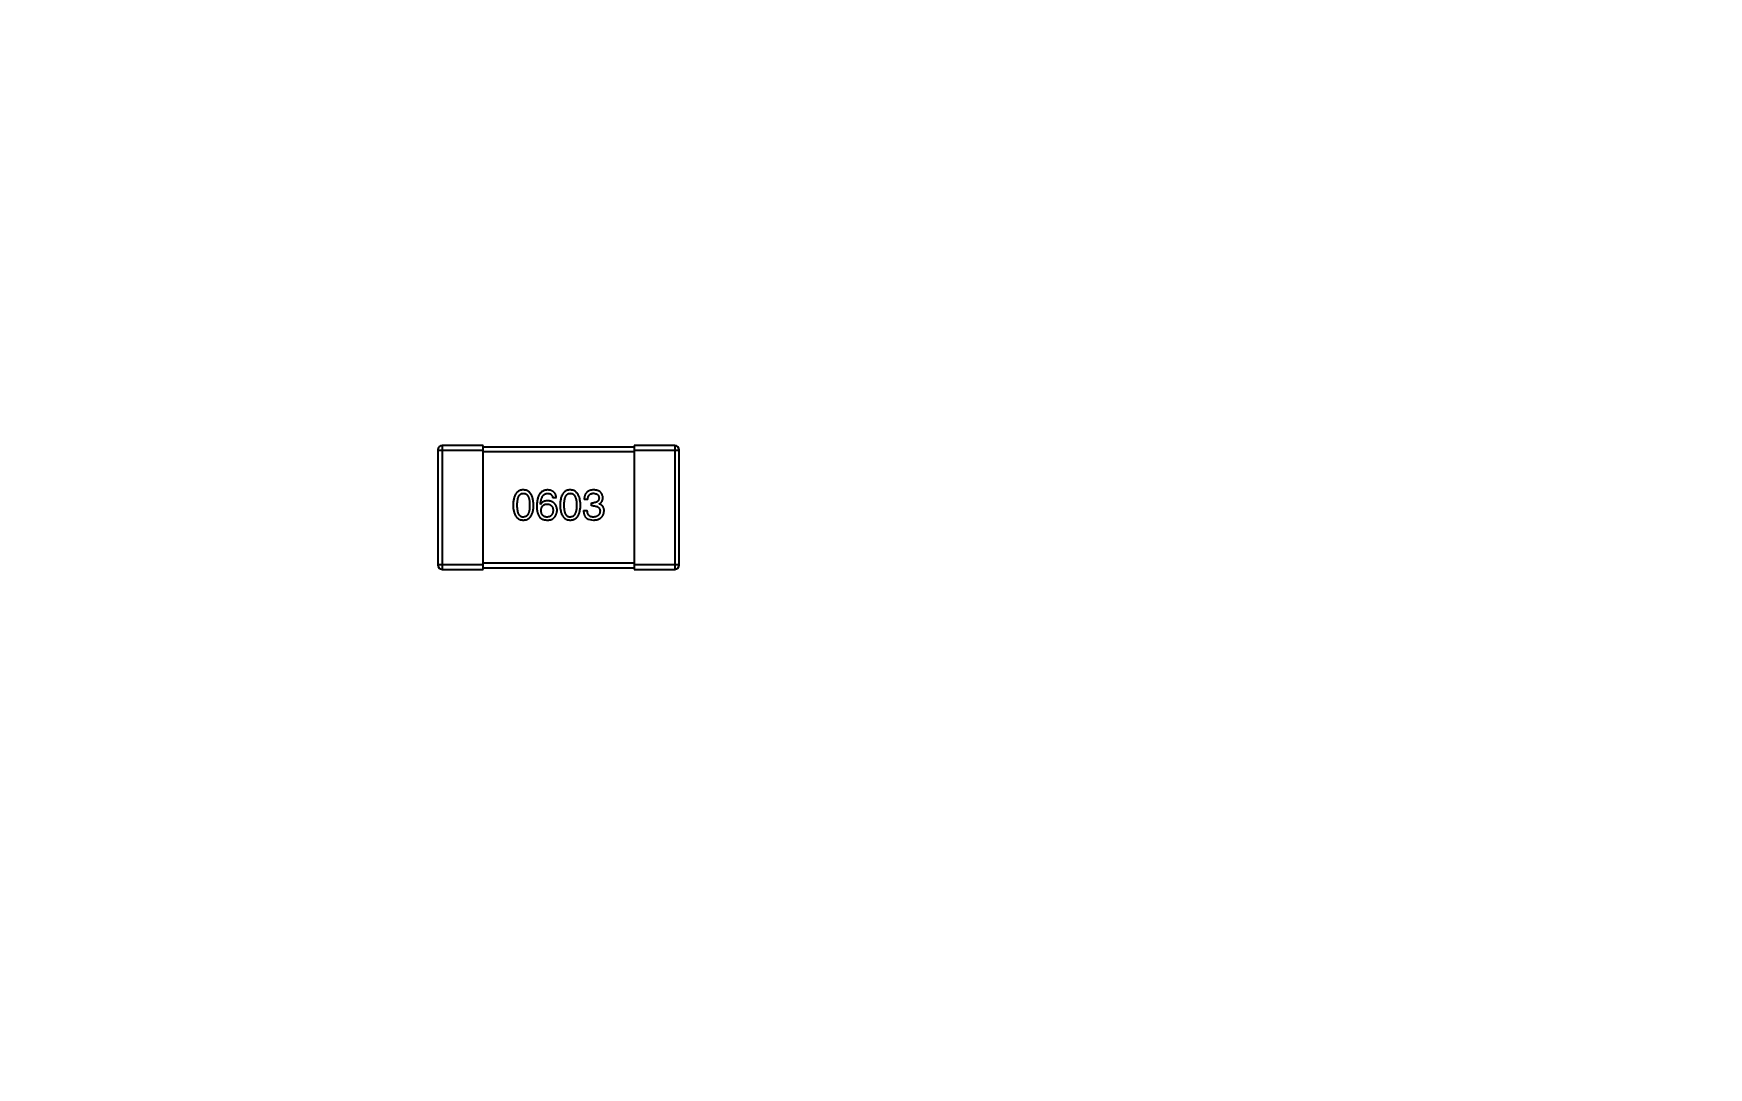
# Model space of a CAD drawing. Header units: inches. Extents: x 246 to 500, y -220 to -17.
# Drawn here: x 465.96 to 477.06, y -109.37 to -102.51 of the extents above; entities that cross this region are included whole.
import ezdxf

# ---------------------------------------------------------------- set-up
doc = ezdxf.new("R2010")
doc.units = ezdxf.units.IN
doc.header["$LTSCALE"] = 1.21
doc.header["$MEASUREMENT"] = 0
doc.header["$PDMODE"] = 3
doc.header["$PDSIZE"] = 0.3125
doc.layers.get('0').update_dxf_attribs({"linetype": 'CONTINUOUS'})
doc.layers.get('Defpoints').update_dxf_attribs({"linetype": 'CONTINUOUS'})
doc.layers.add('DIM', color=3, linetype='CONTINUOUS')
doc.styles.get("Standard").update_dxf_attribs({"font": 'txt', "width": 0.8})
doc.dimstyles.get("Standard").update_dxf_attribs({"dimtxt": 0.15625, "dimasz": 0.1875, "dimexe": 0.125, "dimexo": 0.0625, "dimgap": 0.09, "dimtad": 0, "dimtih": 1, "dimtoh": 1, "dimzin": 4, "dimdsep": 46, "dimtxsty": 'Standard', "dimblk": '_FILLED', "dimblk1": '_FILLED', "dimblk2": '_FILLED', "dimcen": 0.09, "dimazin": 1, "dimtp": 0.01, "dimtm": 0.01, "dimtfac": 1, "dimtofl": 0, "dimtmove": 0, "dimatfit": 3, "dimldrblk": '_FILLED', "dimfxl": 1, "dimtolj": 1, "dimtzin": 4, "dimarcsym": 0})

# ---------------------------------------------------------------- blocks, each defined once
blk = doc.blocks.new('_FILLED')
at = {"color": 0, "linetype": 'ByBlock'}
blk.add_solid([(0, 0), (-1, 0.1667), (-1, -0.1667)], dxfattribs=at)
blk = doc.blocks.new('*D60')
at = {"layer": 'Defpoints', "color": 0}
for p in [(481.94, -91.858), (457.69, -127.857), (492.101, -127.857)]:
    blk.add_point(p, dxfattribs=at)
at = {"layer": 'DIM', "color": 0, "lineweight": -2}
for p, q in [((482.003, -91.858), (492.226, -91.858)), ((492.101, -93.858), (492.101, -106.834)), ((492.101, -125.857), (492.101, -112.881)), ((457.752, -127.857), (492.226, -127.857))]:
    blk.add_line(p, q, dxfattribs=at)
at = {"layer": 'DIM', "color": 0, "lineweight": -2, "xscale": 2, "yscale": 2, "zscale": 2}
for p, rotation in [((492.101, -91.858), 90), ((492.101, -127.857), 270)]:
    blk.add_blockref('_FILLED', p, dxfattribs=dict(at, rotation=rotation))
at = {"layer": 'DIM', "color": 0, "insert": (492.101, -109.857), "char_height": 2, "attachment_point": 5, "rotation": 90}
blk.add_mtext('\\A1;36.00', dxfattribs=at)

msp = doc.modelspace()

# ---------------------------------------------------------------- linework, layer by layer
at = {"color": 7, "linetype": 'Continuous'}
for p, q in [((468.642, -105.274), (468.642, -106.034)), ((468.642, -105.274), (468.942, -105.274)), ((468.672, -106.064), (468.672, -105.244)), ((468.942, -105.244), (468.672, -105.244)), ((468.942, -106.064), (468.942, -105.244)), ((469.942, -105.254), (468.942, -105.254)), ((468.942, -105.284), (469.942, -105.284)), ((469.942, -105.244), (469.942, -106.064)), ((470.212, -105.244), (469.942, -105.244)), ((469.942, -105.274), (470.242, -105.274)), ((470.212, -105.244), (470.212, -106.064)), ((470.242, -106.034), (470.242, -105.274)), ((469.324, -105.634), (469.323, -105.632)), ((469.428, -105.59), (469.404, -105.59)), ((469.636, -105.602), (469.612, -105.602)), ((469.66, -105.643), (469.66, -105.623)), ((469.66, -105.623), (469.673, -105.623)), ((469.672, -105.643), (469.66, -105.643)), ((469.711, -105.63), (469.711, -105.631)), ((469.607, -105.674), (469.632, -105.674)), ((469.637, -105.731), (469.673, -105.737)), ((468.942, -106.034), (468.642, -106.034)), ((468.672, -106.064), (468.942, -106.064)), ((469.942, -106.024), (468.942, -106.024)), ((468.942, -106.054), (469.942, -106.054)), ((470.242, -106.034), (469.942, -106.034)), ((469.942, -106.064), (470.212, -106.064))]:
    msp.add_line(p, q, dxfattribs=at)
for centre, start, end in [((468.672, -105.274), 89.9999, 179.9999), ((470.212, -105.274), 359.9999, 89.9999), ((468.672, -106.034), 179.9999, 269.9999), ((470.212, -106.034), 269.9999, 359.9999)]:
    msp.add_arc(centre, 0.03, start, end, dxfattribs=at)
for points, knots in [([(469.209, -105.537), (469.206, -105.537), (469.201, -105.538), (469.193, -105.539), (469.186, -105.541), (469.18, -105.544), (469.174, -105.548), (469.168, -105.552), (469.163, -105.557), (469.159, -105.563), (469.155, -105.57), (469.151, -105.578), (469.148, -105.586), (469.146, -105.595), (469.144, -105.605), (469.142, -105.616), (469.141, -105.627), (469.141, -105.635), (469.141, -105.639)], [0, 0, 0, 0, 0.057911, 0.113262, 0.165956, 0.217443, 0.268511, 0.319665, 0.372, 0.426129, 0.483365, 0.543779, 0.607756, 0.676562, 0.749704, 0.827713, 0.911177, 1, 1, 1, 1]), ([(469.277, -105.639), (469.276, -105.635), (469.276, -105.627), (469.275, -105.616), (469.273, -105.605), (469.271, -105.596), (469.269, -105.586), (469.266, -105.578), (469.262, -105.571), (469.258, -105.564), (469.254, -105.558), (469.249, -105.553), (469.243, -105.548), (469.237, -105.544), (469.231, -105.541), (469.224, -105.539), (469.216, -105.538), (469.211, -105.538), (469.209, -105.537)], [0, 0, 0, 0, 0.088475, 0.171606, 0.249595, 0.322626, 0.391327, 0.455765, 0.516374, 0.573675, 0.628522, 0.681161, 0.732559, 0.783563, 0.83504, 0.887639, 0.942585, 1, 1, 1, 1]), ([(469.37, -105.537), (469.367, -105.538), (469.361, -105.538), (469.353, -105.539), (469.346, -105.542), (469.339, -105.545), (469.332, -105.549), (469.327, -105.553), (469.321, -105.559), (469.316, -105.565), (469.312, -105.572), (469.308, -105.58), (469.305, -105.589), (469.303, -105.598), (469.301, -105.608), (469.299, -105.619), (469.298, -105.631), (469.298, -105.639), (469.298, -105.643)], [0, 0, 0, 0, 0.058957, 0.115262, 0.16907, 0.221312, 0.273147, 0.324961, 0.377649, 0.432026, 0.488925, 0.549039, 0.612912, 0.680653, 0.753056, 0.830314, 0.912483, 1, 1, 1, 1]), ([(469.428, -105.59), (469.427, -105.588), (469.427, -105.584), (469.426, -105.578), (469.424, -105.573), (469.422, -105.568), (469.42, -105.564), (469.417, -105.559), (469.414, -105.556), (469.41, -105.552), (469.407, -105.549), (469.402, -105.546), (469.398, -105.544), (469.393, -105.542), (469.388, -105.54), (469.382, -105.539), (469.376, -105.538), (469.372, -105.538), (469.37, -105.537)], [0, 0, 0, 0, 0.06947, 0.136096, 0.199592, 0.260665, 0.319672, 0.377156, 0.433415, 0.489984, 0.546535, 0.604276, 0.663499, 0.725182, 0.788953, 0.855683, 0.926216, 1, 1, 1, 1]), ([(469.52, -105.537), (469.517, -105.537), (469.512, -105.538), (469.504, -105.539), (469.497, -105.541), (469.491, -105.544), (469.485, -105.548), (469.479, -105.552), (469.474, -105.557), (469.47, -105.563), (469.466, -105.57), (469.462, -105.578), (469.459, -105.586), (469.457, -105.595), (469.455, -105.605), (469.453, -105.616), (469.452, -105.627), (469.452, -105.635), (469.452, -105.639)], [0, 0, 0, 0, 0.057911, 0.113262, 0.165956, 0.217443, 0.268511, 0.319665, 0.372, 0.426129, 0.483365, 0.543779, 0.607756, 0.676562, 0.749704, 0.827713, 0.911177, 1, 1, 1, 1]), ([(469.587, -105.639), (469.587, -105.635), (469.587, -105.627), (469.586, -105.616), (469.584, -105.605), (469.582, -105.596), (469.58, -105.586), (469.577, -105.578), (469.573, -105.571), (469.569, -105.564), (469.564, -105.558), (469.56, -105.553), (469.554, -105.548), (469.548, -105.544), (469.542, -105.541), (469.535, -105.539), (469.527, -105.538), (469.522, -105.538), (469.52, -105.537)], [0, 0, 0, 0, 0.088475, 0.171606, 0.249595, 0.322626, 0.391327, 0.455765, 0.516374, 0.573675, 0.628522, 0.681161, 0.732559, 0.783563, 0.83504, 0.887639, 0.942585, 1, 1, 1, 1]), ([(469.675, -105.537), (469.673, -105.537), (469.668, -105.538), (469.661, -105.539), (469.654, -105.54), (469.648, -105.542), (469.642, -105.544), (469.637, -105.547), (469.632, -105.55), (469.628, -105.554), (469.624, -105.558), (469.621, -105.563), (469.618, -105.568), (469.616, -105.574), (469.614, -105.58), (469.613, -105.587), (469.612, -105.594), (469.612, -105.599), (469.612, -105.602)], [0, 0, 0, 0, 0.073232, 0.142595, 0.207997, 0.270074, 0.329156, 0.386529, 0.441846, 0.496976, 0.551877, 0.607941, 0.665637, 0.725446, 0.788542, 0.855101, 0.925196, 1, 1, 1, 1]), ([(469.735, -105.589), (469.735, -105.587), (469.735, -105.583), (469.734, -105.577), (469.732, -105.572), (469.73, -105.567), (469.728, -105.563), (469.725, -105.558), (469.722, -105.555), (469.719, -105.551), (469.715, -105.548), (469.71, -105.546), (469.705, -105.543), (469.7, -105.541), (469.694, -105.54), (469.688, -105.539), (469.682, -105.538), (469.677, -105.537), (469.675, -105.537)], [0, 0, 0, 0, 0.067521, 0.132139, 0.193339, 0.252064, 0.309083, 0.364848, 0.420021, 0.475612, 0.532002, 0.589602, 0.649896, 0.712634, 0.778603, 0.848416, 0.922155, 1, 1, 1, 1]), ([(469.141, -105.639), (469.141, -105.643), (469.141, -105.651), (469.142, -105.662), (469.144, -105.672), (469.146, -105.681), (469.148, -105.69), (469.151, -105.698), (469.155, -105.706), (469.159, -105.712), (469.163, -105.718), (469.168, -105.723), (469.174, -105.727), (469.18, -105.731), (469.186, -105.734), (469.193, -105.736), (469.201, -105.737), (469.206, -105.737), (469.209, -105.737)], [0, 0, 0, 0, 0.087693, 0.170223, 0.247496, 0.319826, 0.387768, 0.451403, 0.511459, 0.568358, 0.622671, 0.675251, 0.726739, 0.778422, 0.830759, 0.884394, 0.940865, 1, 1, 1, 1]), ([(469.168, -105.639), (469.168, -105.636), (469.168, -105.63), (469.169, -105.621), (469.17, -105.612), (469.171, -105.605), (469.172, -105.598), (469.174, -105.591), (469.176, -105.585), (469.178, -105.58), (469.181, -105.575), (469.184, -105.571), (469.187, -105.568), (469.191, -105.565), (469.195, -105.563), (469.199, -105.561), (469.204, -105.561), (469.207, -105.56), (469.209, -105.56)], [0, 0, 0, 0, 0.096452, 0.187278, 0.271765, 0.350519, 0.423437, 0.491321, 0.554011, 0.612224, 0.666281, 0.717003, 0.764884, 0.811423, 0.856783, 0.902993, 0.950236, 1, 1, 1, 1]), ([(469.209, -105.718), (469.207, -105.718), (469.204, -105.718), (469.199, -105.717), (469.195, -105.715), (469.191, -105.713), (469.187, -105.71), (469.184, -105.707), (469.181, -105.703), (469.178, -105.698), (469.176, -105.693), (469.174, -105.687), (469.172, -105.68), (469.171, -105.673), (469.17, -105.666), (469.169, -105.657), (469.168, -105.648), (469.168, -105.642), (469.168, -105.639)], [0, 0, 0, 0, 0.049766, 0.097012, 0.143225, 0.188786, 0.235079, 0.282962, 0.333687, 0.387747, 0.445963, 0.508657, 0.576545, 0.649868, 0.72822, 0.812712, 0.903543, 1, 1, 1, 1]), ([(469.209, -105.56), (469.21, -105.56), (469.214, -105.561), (469.218, -105.561), (469.223, -105.563), (469.227, -105.565), (469.231, -105.568), (469.234, -105.571), (469.237, -105.575), (469.24, -105.58), (469.242, -105.585), (469.245, -105.591), (469.246, -105.598), (469.248, -105.605), (469.249, -105.612), (469.25, -105.621), (469.25, -105.63), (469.25, -105.636), (469.25, -105.639)], [0, 0, 0, 0, 0.050604, 0.098688, 0.145699, 0.191791, 0.238625, 0.286717, 0.337546, 0.391814, 0.449755, 0.512106, 0.579685, 0.652048, 0.730262, 0.814146, 0.904281, 1, 1, 1, 1]), ([(469.209, -105.737), (469.211, -105.737), (469.217, -105.737), (469.224, -105.736), (469.231, -105.734), (469.238, -105.731), (469.244, -105.727), (469.249, -105.723), (469.254, -105.718), (469.259, -105.712), (469.263, -105.706), (469.266, -105.698), (469.269, -105.69), (469.272, -105.681), (469.274, -105.672), (469.275, -105.662), (469.276, -105.651), (469.276, -105.643), (469.277, -105.639)], [0, 0, 0, 0, 0.059134, 0.115603, 0.169236, 0.221572, 0.273254, 0.32474, 0.377319, 0.431815, 0.488555, 0.548609, 0.612242, 0.680182, 0.75251, 0.829782, 0.91231, 1, 1, 1, 1]), ([(469.25, -105.639), (469.25, -105.642), (469.25, -105.648), (469.25, -105.657), (469.249, -105.665), (469.248, -105.673), (469.246, -105.68), (469.245, -105.686), (469.242, -105.692), (469.24, -105.697), (469.237, -105.702), (469.234, -105.706), (469.231, -105.71), (469.227, -105.712), (469.223, -105.715), (469.218, -105.716), (469.214, -105.717), (469.21, -105.718), (469.209, -105.718)], [0, 0, 0, 0, 0.094834, 0.184067, 0.267029, 0.344713, 0.417334, 0.484367, 0.546941, 0.604717, 0.65953, 0.710539, 0.759381, 0.806382, 0.853027, 0.900623, 0.949121, 1, 1, 1, 1]), ([(469.298, -105.643), (469.298, -105.647), (469.298, -105.654), (469.298, -105.664), (469.299, -105.673), (469.301, -105.682), (469.303, -105.69), (469.305, -105.698), (469.308, -105.705), (469.311, -105.709), (469.312, -105.711)], [0, 0, 0, 0, 0.151498, 0.29521, 0.430242, 0.557137, 0.677306, 0.790845, 0.898111, 1, 1, 1, 1]), ([(469.323, -105.632), (469.323, -105.63), (469.323, -105.624), (469.324, -105.616), (469.326, -105.609), (469.327, -105.602), (469.329, -105.595), (469.331, -105.59), (469.334, -105.584), (469.336, -105.579), (469.34, -105.575), (469.343, -105.571), (469.347, -105.568), (469.351, -105.566), (469.355, -105.563), (469.36, -105.562), (469.365, -105.561), (469.368, -105.56), (469.37, -105.56)], [0, 0, 0, 0, 0.089218, 0.173709, 0.252753, 0.326963, 0.397099, 0.462534, 0.524018, 0.582178, 0.637235, 0.689955, 0.741228, 0.791618, 0.841661, 0.892925, 0.945259, 1, 1, 1, 1]), ([(469.37, -105.609), (469.367, -105.61), (469.362, -105.61), (469.355, -105.611), (469.348, -105.613), (469.342, -105.615), (469.336, -105.619), (469.331, -105.623), (469.327, -105.628), (469.325, -105.632), (469.324, -105.634)], [0, 0, 0, 0, 0.144617, 0.279572, 0.40596, 0.526097, 0.64389, 0.760003, 0.877724, 1, 1, 1, 1]), ([(469.326, -105.674), (469.326, -105.672), (469.326, -105.669), (469.327, -105.664), (469.328, -105.66), (469.329, -105.656), (469.331, -105.652), (469.333, -105.649), (469.335, -105.645), (469.337, -105.643), (469.34, -105.64), (469.343, -105.638), (469.346, -105.636), (469.35, -105.634), (469.353, -105.633), (469.357, -105.632), (469.362, -105.632), (469.365, -105.631), (469.366, -105.631)], [0, 0, 0, 0, 0.076072, 0.148369, 0.216753, 0.281358, 0.342792, 0.401604, 0.458929, 0.514444, 0.569818, 0.625343, 0.681554, 0.739608, 0.800134, 0.863477, 0.929547, 1, 1, 1, 1]), ([(469.366, -105.631), (469.368, -105.631), (469.371, -105.632), (469.375, -105.632), (469.379, -105.633), (469.383, -105.634), (469.386, -105.636), (469.389, -105.638), (469.392, -105.64), (469.395, -105.642), (469.397, -105.645), (469.399, -105.648), (469.401, -105.651), (469.403, -105.655), (469.404, -105.659), (469.405, -105.663), (469.405, -105.668), (469.406, -105.671), (469.406, -105.673)], [0, 0, 0, 0, 0.069884, 0.136529, 0.199638, 0.259844, 0.317774, 0.374356, 0.430026, 0.485148, 0.5409, 0.597889, 0.657472, 0.718614, 0.783613, 0.85129, 0.923712, 1, 1, 1, 1]), ([(469.37, -105.56), (469.372, -105.56), (469.376, -105.561), (469.382, -105.562), (469.388, -105.564), (469.392, -105.568), (469.396, -105.572), (469.4, -105.577), (469.402, -105.583), (469.403, -105.587), (469.404, -105.59)], [0, 0, 0, 0, 0.136586, 0.261496, 0.378089, 0.490612, 0.605522, 0.725767, 0.8561, 1, 1, 1, 1]), ([(469.432, -105.672), (469.432, -105.669), (469.432, -105.665), (469.431, -105.658), (469.429, -105.652), (469.427, -105.646), (469.425, -105.641), (469.422, -105.636), (469.419, -105.631), (469.415, -105.627), (469.411, -105.623), (469.407, -105.62), (469.402, -105.617), (469.396, -105.615), (469.39, -105.613), (469.384, -105.611), (469.377, -105.61), (469.372, -105.61), (469.37, -105.609)], [0, 0, 0, 0, 0.071527, 0.139094, 0.20346, 0.264939, 0.323904, 0.381383, 0.437591, 0.493343, 0.549401, 0.606085, 0.664838, 0.725424, 0.788712, 0.855452, 0.925772, 1, 1, 1, 1]), ([(469.452, -105.639), (469.452, -105.643), (469.452, -105.651), (469.453, -105.662), (469.455, -105.672), (469.457, -105.681), (469.459, -105.69), (469.462, -105.698), (469.466, -105.706), (469.47, -105.712), (469.474, -105.718), (469.479, -105.723), (469.485, -105.727), (469.491, -105.731), (469.497, -105.734), (469.504, -105.736), (469.512, -105.737), (469.517, -105.737), (469.52, -105.737)], [0, 0, 0, 0, 0.087693, 0.170223, 0.247496, 0.319826, 0.387768, 0.451403, 0.511459, 0.568358, 0.622671, 0.675251, 0.726739, 0.778422, 0.830759, 0.884394, 0.940865, 1, 1, 1, 1]), ([(469.479, -105.639), (469.479, -105.636), (469.479, -105.63), (469.48, -105.621), (469.481, -105.612), (469.482, -105.605), (469.483, -105.598), (469.485, -105.591), (469.487, -105.585), (469.489, -105.58), (469.492, -105.575), (469.495, -105.571), (469.498, -105.568), (469.502, -105.565), (469.506, -105.563), (469.51, -105.561), (469.515, -105.561), (469.518, -105.56), (469.52, -105.56)], [0, 0, 0, 0, 0.096452, 0.187278, 0.271765, 0.350519, 0.423437, 0.491321, 0.554011, 0.612224, 0.666281, 0.717003, 0.764884, 0.811423, 0.856783, 0.902993, 0.950236, 1, 1, 1, 1]), ([(469.52, -105.718), (469.518, -105.718), (469.515, -105.718), (469.51, -105.717), (469.506, -105.715), (469.502, -105.713), (469.498, -105.71), (469.495, -105.707), (469.492, -105.703), (469.489, -105.698), (469.487, -105.693), (469.485, -105.687), (469.483, -105.68), (469.482, -105.673), (469.481, -105.666), (469.48, -105.657), (469.479, -105.648), (469.479, -105.642), (469.479, -105.639)], [0, 0, 0, 0, 0.049766, 0.097012, 0.143225, 0.188786, 0.235079, 0.282962, 0.333687, 0.387747, 0.445963, 0.508657, 0.576545, 0.649868, 0.72822, 0.812712, 0.903543, 1, 1, 1, 1]), ([(469.52, -105.56), (469.521, -105.56), (469.525, -105.561), (469.529, -105.561), (469.534, -105.563), (469.538, -105.565), (469.542, -105.568), (469.545, -105.571), (469.548, -105.575), (469.551, -105.58), (469.553, -105.585), (469.555, -105.591), (469.557, -105.598), (469.559, -105.605), (469.56, -105.612), (469.561, -105.621), (469.561, -105.63), (469.561, -105.636), (469.561, -105.639)], [0, 0, 0, 0, 0.050604, 0.098688, 0.145699, 0.191791, 0.238625, 0.286717, 0.337546, 0.391814, 0.449755, 0.512106, 0.579685, 0.652048, 0.730262, 0.814146, 0.904281, 1, 1, 1, 1]), ([(469.52, -105.737), (469.522, -105.737), (469.527, -105.737), (469.535, -105.736), (469.542, -105.734), (469.548, -105.731), (469.555, -105.727), (469.56, -105.723), (469.565, -105.718), (469.57, -105.712), (469.574, -105.706), (469.577, -105.698), (469.58, -105.69), (469.582, -105.681), (469.584, -105.672), (469.586, -105.662), (469.587, -105.651), (469.587, -105.643), (469.587, -105.639)], [0, 0, 0, 0, 0.059134, 0.115603, 0.169236, 0.221572, 0.273254, 0.32474, 0.377319, 0.431815, 0.488555, 0.548609, 0.612242, 0.680182, 0.75251, 0.829782, 0.91231, 1, 1, 1, 1]), ([(469.561, -105.639), (469.561, -105.642), (469.561, -105.648), (469.561, -105.657), (469.56, -105.665), (469.559, -105.673), (469.557, -105.68), (469.555, -105.686), (469.553, -105.692), (469.551, -105.697), (469.548, -105.702), (469.545, -105.706), (469.542, -105.71), (469.538, -105.712), (469.534, -105.715), (469.529, -105.716), (469.525, -105.717), (469.521, -105.718), (469.52, -105.718)], [0, 0, 0, 0, 0.094834, 0.184067, 0.267029, 0.344713, 0.417334, 0.484367, 0.546941, 0.604717, 0.65953, 0.710539, 0.759381, 0.806382, 0.853027, 0.900623, 0.949121, 1, 1, 1, 1]), ([(469.636, -105.602), (469.636, -105.6), (469.636, -105.597), (469.637, -105.592), (469.637, -105.588), (469.638, -105.584), (469.64, -105.58), (469.642, -105.577), (469.643, -105.573), (469.646, -105.571), (469.648, -105.568), (469.651, -105.566), (469.654, -105.564), (469.658, -105.563), (469.661, -105.562), (469.665, -105.561), (469.67, -105.56), (469.672, -105.56), (469.674, -105.56)], [0, 0, 0, 0, 0.078134, 0.15164, 0.221358, 0.286689, 0.348614, 0.407697, 0.464247, 0.520153, 0.574432, 0.629291, 0.684538, 0.742032, 0.801329, 0.863637, 0.930123, 1, 1, 1, 1]), ([(469.672, -105.643), (469.674, -105.643), (469.677, -105.643), (469.682, -105.644), (469.687, -105.645), (469.691, -105.646), (469.695, -105.647), (469.699, -105.648), (469.702, -105.65), (469.705, -105.652), (469.708, -105.655), (469.71, -105.657), (469.712, -105.66), (469.714, -105.664), (469.715, -105.667), (469.716, -105.671), (469.717, -105.675), (469.717, -105.678), (469.717, -105.679)], [0, 0, 0, 0, 0.082495, 0.159728, 0.232496, 0.300725, 0.365163, 0.425859, 0.483728, 0.538892, 0.592921, 0.646195, 0.699968, 0.754746, 0.811387, 0.870806, 0.933482, 1, 1, 1, 1]), ([(469.71, -105.591), (469.71, -105.592), (469.71, -105.595), (469.709, -105.598), (469.708, -105.601), (469.707, -105.604), (469.706, -105.607), (469.704, -105.61), (469.702, -105.612), (469.7, -105.614), (469.698, -105.616), (469.695, -105.618), (469.692, -105.619), (469.689, -105.62), (469.685, -105.621), (469.681, -105.622), (469.677, -105.622), (469.674, -105.623), (469.673, -105.623)], [0, 0, 0, 0, 0.067741, 0.131599, 0.192143, 0.249977, 0.306453, 0.361639, 0.416449, 0.471489, 0.527582, 0.584873, 0.644974, 0.70814, 0.77492, 0.845909, 0.920585, 1, 1, 1, 1]), ([(469.674, -105.56), (469.675, -105.56), (469.678, -105.56), (469.682, -105.561), (469.685, -105.562), (469.689, -105.563), (469.692, -105.564), (469.695, -105.565), (469.698, -105.567), (469.7, -105.568), (469.702, -105.57), (469.704, -105.573), (469.706, -105.575), (469.707, -105.578), (469.708, -105.581), (469.709, -105.584), (469.71, -105.587), (469.71, -105.59), (469.71, -105.591)], [0, 0, 0, 0, 0.078051, 0.151197, 0.220412, 0.286742, 0.34933, 0.409464, 0.467368, 0.52298, 0.578639, 0.633998, 0.690142, 0.746855, 0.805868, 0.867776, 0.932345, 1, 1, 1, 1]), ([(469.711, -105.63), (469.713, -105.629), (469.717, -105.627), (469.722, -105.624), (469.726, -105.619), (469.729, -105.614), (469.732, -105.609), (469.734, -105.603), (469.735, -105.596), (469.735, -105.591), (469.735, -105.589)], [0, 0, 0, 0, 0.125227, 0.244792, 0.361427, 0.478215, 0.59667, 0.722058, 0.856314, 1, 1, 1, 1]), ([(469.744, -105.676), (469.744, -105.675), (469.744, -105.672), (469.743, -105.668), (469.743, -105.664), (469.742, -105.66), (469.741, -105.657), (469.739, -105.653), (469.738, -105.65), (469.736, -105.647), (469.734, -105.645), (469.731, -105.642), (469.728, -105.64), (469.725, -105.638), (469.722, -105.636), (469.719, -105.634), (469.715, -105.633), (469.712, -105.632), (469.711, -105.631)], [0, 0, 0, 0, 0.071215, 0.138707, 0.20396, 0.266995, 0.327734, 0.387609, 0.445602, 0.503345, 0.561136, 0.618597, 0.677672, 0.738255, 0.799989, 0.863961, 0.930555, 1, 1, 1, 1]), ([(469.312, -105.711), (469.313, -105.713), (469.316, -105.717), (469.321, -105.722), (469.327, -105.727), (469.333, -105.73), (469.34, -105.733), (469.347, -105.735), (469.355, -105.737), (469.36, -105.737), (469.363, -105.737)], [0, 0, 0, 0, 0.125033, 0.246266, 0.36603, 0.485265, 0.606781, 0.732144, 0.862551, 1, 1, 1, 1]), ([(469.367, -105.718), (469.366, -105.718), (469.363, -105.718), (469.358, -105.717), (469.354, -105.716), (469.35, -105.715), (469.346, -105.713), (469.343, -105.711), (469.34, -105.709), (469.337, -105.706), (469.335, -105.703), (469.333, -105.7), (469.331, -105.697), (469.329, -105.693), (469.328, -105.688), (469.327, -105.684), (469.326, -105.679), (469.326, -105.676), (469.326, -105.674)], [0, 0, 0, 0, 0.070403, 0.137196, 0.200053, 0.260887, 0.31876, 0.37535, 0.430743, 0.485927, 0.541678, 0.598832, 0.657726, 0.719441, 0.783504, 0.851852, 0.923533, 1, 1, 1, 1]), ([(469.363, -105.737), (469.366, -105.737), (469.371, -105.738), (469.379, -105.737), (469.386, -105.736), (469.393, -105.734), (469.399, -105.732), (469.404, -105.729), (469.408, -105.725), (469.411, -105.722), (469.412, -105.721)], [0, 0, 0, 0, 0.156782, 0.301945, 0.436395, 0.561474, 0.678489, 0.78853, 0.894967, 1, 1, 1, 1]), ([(469.406, -105.673), (469.406, -105.675), (469.405, -105.678), (469.405, -105.683), (469.404, -105.687), (469.403, -105.692), (469.401, -105.696), (469.399, -105.699), (469.397, -105.702), (469.395, -105.705), (469.393, -105.708), (469.39, -105.71), (469.387, -105.712), (469.383, -105.714), (469.38, -105.716), (469.376, -105.717), (469.372, -105.717), (469.369, -105.718), (469.367, -105.718)], [0, 0, 0, 0, 0.078863, 0.153308, 0.223539, 0.289857, 0.35341, 0.413572, 0.471721, 0.528235, 0.584279, 0.638781, 0.69466, 0.751251, 0.809198, 0.869697, 0.933318, 1, 1, 1, 1]), ([(469.412, -105.721), (469.414, -105.719), (469.417, -105.716), (469.421, -105.71), (469.424, -105.704), (469.427, -105.698), (469.429, -105.692), (469.431, -105.686), (469.432, -105.679), (469.432, -105.674), (469.432, -105.672)], [0, 0, 0, 0, 0.129393, 0.255335, 0.378531, 0.500878, 0.622934, 0.746191, 0.87096, 1, 1, 1, 1]), ([(469.607, -105.674), (469.607, -105.676), (469.607, -105.679), (469.608, -105.684), (469.609, -105.689), (469.609, -105.694), (469.611, -105.698), (469.612, -105.702), (469.613, -105.706), (469.615, -105.71), (469.617, -105.713), (469.619, -105.717), (469.622, -105.72), (469.624, -105.722), (469.627, -105.725), (469.63, -105.727), (469.633, -105.729), (469.636, -105.73), (469.637, -105.731)], [0, 0, 0, 0, 0.078937, 0.154495, 0.226898, 0.296844, 0.363348, 0.427781, 0.48946, 0.549586, 0.607902, 0.664733, 0.720805, 0.776157, 0.831175, 0.886736, 0.943094, 1, 1, 1, 1]), ([(469.674, -105.718), (469.672, -105.718), (469.669, -105.718), (469.665, -105.717), (469.66, -105.716), (469.656, -105.715), (469.653, -105.714), (469.649, -105.712), (469.646, -105.709), (469.643, -105.707), (469.641, -105.704), (469.639, -105.701), (469.637, -105.697), (469.635, -105.693), (469.634, -105.689), (469.633, -105.684), (469.633, -105.679), (469.632, -105.676), (469.632, -105.674)], [0, 0, 0, 0, 0.071272, 0.13882, 0.201858, 0.262757, 0.320043, 0.376709, 0.431462, 0.486034, 0.541209, 0.597703, 0.65589, 0.717768, 0.782056, 0.850407, 0.92277, 1, 1, 1, 1]), ([(469.673, -105.737), (469.676, -105.737), (469.681, -105.737), (469.689, -105.736), (469.696, -105.735), (469.703, -105.733), (469.709, -105.731), (469.715, -105.728), (469.72, -105.725), (469.725, -105.721), (469.729, -105.717), (469.732, -105.712), (469.736, -105.708), (469.738, -105.702), (469.741, -105.696), (469.742, -105.69), (469.743, -105.683), (469.744, -105.679), (469.744, -105.676)], [0, 0, 0, 0, 0.078078, 0.151942, 0.221594, 0.28726, 0.350176, 0.409768, 0.467648, 0.523784, 0.578904, 0.634014, 0.689819, 0.746826, 0.805875, 0.867063, 0.931764, 1, 1, 1, 1]), ([(469.717, -105.679), (469.716, -105.681), (469.716, -105.684), (469.716, -105.688), (469.715, -105.692), (469.713, -105.695), (469.712, -105.699), (469.71, -105.702), (469.707, -105.705), (469.705, -105.707), (469.702, -105.709), (469.699, -105.711), (469.695, -105.713), (469.692, -105.715), (469.688, -105.716), (469.683, -105.717), (469.679, -105.717), (469.676, -105.718), (469.674, -105.718)], [0, 0, 0, 0, 0.068514, 0.133941, 0.195994, 0.255362, 0.312994, 0.369441, 0.424687, 0.480522, 0.537148, 0.594801, 0.654411, 0.716817, 0.781981, 0.850498, 0.923306, 1, 1, 1, 1])]:
    msp.add_open_spline(points, degree=3, knots=knots, dxfattribs=at)

# ---------------------------------------------------------------- dimensions: what is measured, and where the dimension line sits
at = {"layer": 'DIM'}
dim = msp.add_linear_dim(base=(492.101, -127.857), p1=(481.94, -91.858), p2=(457.69, -127.857), angle=90, dimstyle='Standard', override={"dimtxt": 2, "dimasz": 2, "dimtih": 0, "dimtoh": 0, "dimzin": 0, "dimcen": 0.198, "dimadec": 0, "dimazin": 0, "dimtp": 0, "dimtm": 0, "dimtdec": 4, "dimtzin": 0}, dxfattribs=at)
dim.commit()
dim.dimension.update_dxf_attribs({"geometry": '*D60', "text_midpoint": (492.101, -109.857)})

doc.saveas('drawing.dxf')
